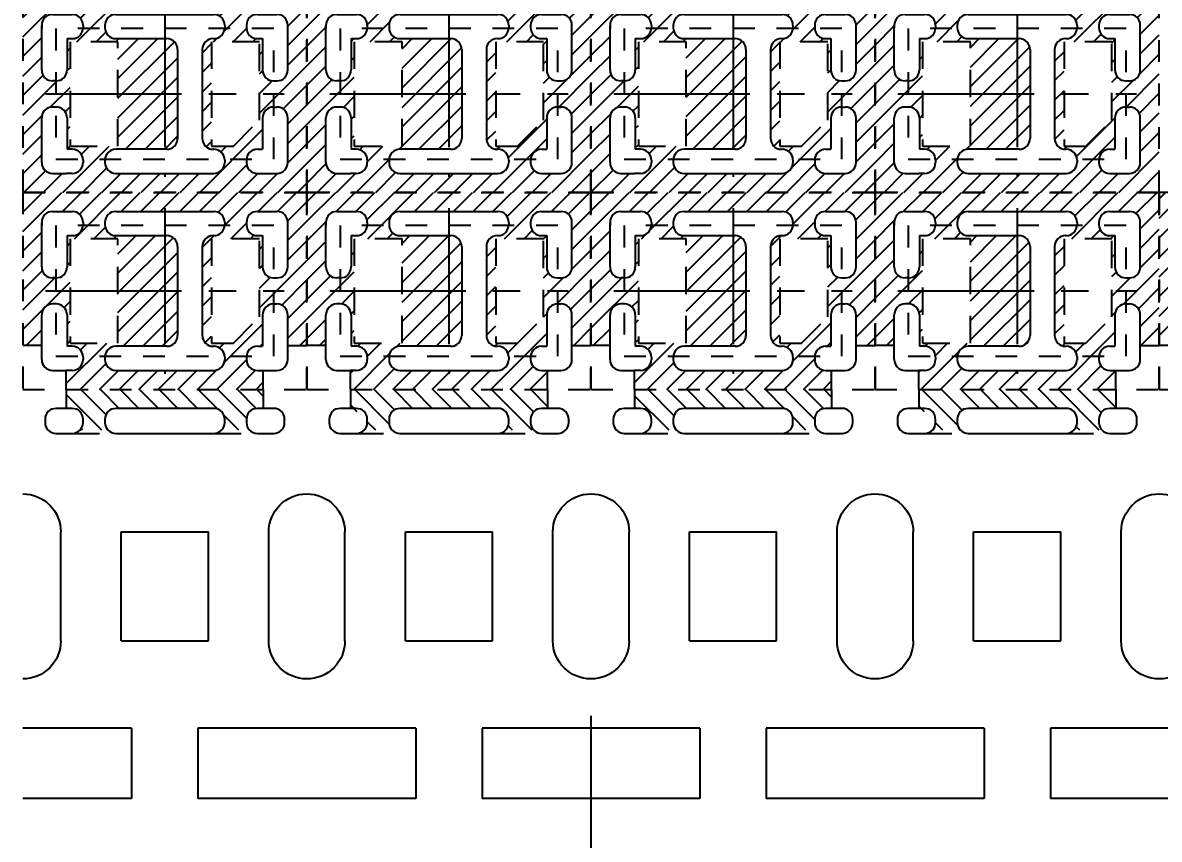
# Model space of a CAD drawing. Extents: x -1398 to -1114, y 27 to 158.
# Drawn here: x -1326.31 to -1321.09, y 64.06 to 67.82 of the extents above; entities that cross this region are included whole.
import ezdxf

# ---------------------------------------------------------------- set-up
doc = ezdxf.new("R2010")
doc.units = 0
doc.header["$LTSCALE"] = 0.5
for name, pattern in [('CENTER', [2, 1.25, -0.25, 0.25, -0.25]), ('HIDDEN', [0.375, 0.25, -0.125]), ('HIDDEN2', [0.1875, 0.125, -0.0625])]:
    doc.linetypes.add(name, pattern=pattern)
for name, color, linetype in [('B', 5, 'Continuous'), ('C', 1, 'CENTER'), ('DIM', 7, 'Continuous'), ('H', 4, 'HIDDEN'), ('hatch', 7, 'CENTER'), ('HATCH O-L', 7, 'HIDDEN2'), ('PACKAGE OL', 51, 'HIDDEN2'), ('圖', 7, 'Continuous')]:
    doc.layers.add(name, color=color, linetype=linetype)
doc.styles.get("Standard").update_dxf_attribs({"font": 'ROMANS.SHX'})
doc.dimstyles.new('DIM 1', dxfattribs={"dimtxt": 1.5, "dimasz": 1.5, "dimexe": 1.5, "dimexo": 1.5, "dimgap": 1.5, "dimtad": 0, "dimtih": 1, "dimtoh": 1, "dimdec": 4, "dimzin": 1, "dimdsep": 46, "dimtxsty": 'STANDARD', "dimcen": 1.5, "dimclrd": 256, "dimclre": 256, "dimclrt": 256, "dimadec": 0, "dimazin": 2, "dimtfac": 1, "dimtdec": 4, "dimtmove": 0, "dimatfit": 3, "dimfxl": 1, "dimarcsym": 0})

# ---------------------------------------------------------------- blocks, each defined once
blk = doc.blocks.new('*D23')
at = {"layer": 'Defpoints', "color": 0, "transparency": 16777216}
for p in [(51.7575985669655, -773.8965315578683), (267.8825985669655, -841.1465315578685), (273.8407264781763, -841.1465315578685)]:
    blk.add_point(p, dxfattribs=at)
at = {"layer": 'DIM', "lineweight": -2, "transparency": 16777216}
blk.add_line((269.3825985669655, -841.1465315578685), (273.8407264781763, -841.1465315578685), dxfattribs=at)
at = {"layer": 'DIM', "transparency": 16777216, "insert": (279.0192979067477, -841.1465315578685), "char_height": 1.5, "attachment_point": 5}
blk.add_mtext('67.250', dxfattribs=at)
blk = doc.blocks.new('DFN1006-2L PACKAGE')
at = {"layer": 'hatch'}
h = blk.add_hatch(dxfattribs=at)
h.set_pattern_fill('ANSI31', color=256, scale=0.02)
h.set_pattern_definition([(45, (528.533487487039, -41.65396087565625), (-0.0449012806053458, 0.0449012806053458), [])])
h.paths.add_polyline_path([(1.204800000000091, 0.1015926348239873), (-0.0999999999999268, 0.1015926348239873), (-0.0999999999999233, -0.8032073651760356), (1.204800000000091, -0.8032073651761493)])
h.paths.add_polyline_path([(0.0374000000000336, -0.4108073651759696), (0.0533999999998969, -0.4108073651759696, -0.4142135623731964), (0.1033999999998763, -0.4608073651759242), (0.1033999999998478, -0.6048073651760433), (0.1274000000001223, -0.6048073651759296, -0.4142135623730006), (0.1774000000001017, -0.6548073651758842), (0.1774000000000804, -0.6658073651761925, -0.4142135623712178), (0.1274000000003106, -0.7158073651760333), (0.0999999999999801, -0.715807365176147), (0.0374000000000194, -0.7158073651760333, -0.4142135623731054), (-0.01259999999996, -0.6658073651760787), (-0.0125999999999458, -0.4608073651759242, -0.4142135623730799)], flags=16)
h.paths.add_polyline_path([(-0.0126000000000026, -0.2408073651761242), (-0.0126000000001518, -0.0358073651760833, -0.4142135623727101), (0.0373999999997636, 0.0141926348238712), (0.127399999999863, 0.0141926348239849, -0.4142135623734649), (0.1773999999999027, -0.0358073651759696), (0.1774000000000306, -0.0468073651761643, -0.4142135623731899), (0.1274000000000548, -0.0968073651761188), (0.1034000000000148, -0.0968073651761188), (0.1033999999998549, -0.2408073651761242, -0.4142135623730013), (0.0533999999998791, -0.2908073651760787), (0.0373999999999732, -0.2908073651760787, -0.4142135623731153)], flags=16)
h.paths.add_polyline_path([(0.1173999999999786, -0.1108073651760151), (0.3374000000000201, -0.1108073651761288), (0.3374000000000166, -0.5908073651760333), (0.1173999999999715, -0.5908073651760333)], flags=16)
h.paths.add_polyline_path([(0.3274000000000683, -0.6048073651758159), (0.5613999999999812, -0.6048073651762707, 0.4142135623736612), (0.6114000000000566, -0.5548073651763162), (0.6114000000000602, -0.1468073651759596, 0.4142135623730975), (0.5614000000000843, -0.0968073651760051), (0.3273999999999937, -0.0968073651761188, -0.4142135623730006), (0.2774000000000178, -0.0468073651761643), (0.2773999999998828, -0.0358073651766517, -0.4142135623765955), (0.3273999999998622, 0.0141926348238712), (0.7773999999998864, 0.0141926348238712, -0.4142135623730951), (0.8273999999998657, -0.0358073651760833), (0.8273999999998657, -0.0468073651759369, -0.4142135623731897), (0.7773999999998864, -0.0968073651758914), (0.7743999999978968, -0.0968073651760051, 0.4142135623619937), (0.7243999999998146, -0.1468073651759596), (0.724399999999978, -0.5548073651762025, 0.4232986853145624), (0.7759006745447401, -0.6048298500004421, -0.4230252556558994), (0.8274000000000576, -0.6548073651765663), (0.8274000000000576, -0.6658073651760787, -0.4142135623729998), (0.7774000000001032, -0.7158073651760333), (0.3274000000000363, -0.7158073651760333, -0.414213562373169), (0.2774000000000392, -0.6658073651760787), (0.2774000000000676, -0.6548073651757705, -0.414213562373143)], flags=16)
h.paths.add_polyline_path([(0.7673999999998494, -0.1108073651761288), (0.9873999999998659, -0.1108073651761288), (0.9873999999998659, -0.4705567370314157), (0.86739999999984, -0.5905567370314202), (0.7673999999998494, -0.5905567370313066)], flags=16)
h.paths.add_polyline_path([(0.9774000000007134, -0.6048073651762707), (1.001399999999936, -0.6048073651766117), (1.001399999999879, -0.4608073651759242, -0.4142135623730951), (1.051399999999858, -0.4108073651759696), (1.067400000000056, -0.4108073651759696, -0.4142135623730951), (1.117400000000035, -0.4608073651759242), (1.117400000000035, -0.6658073651760787, -0.4142135623731004), (1.067400000000056, -0.7158073651760333), (1.004800000000045, -0.715807365176147), (0.9773999999999958, -0.7158073651760333, -0.4142135623730951), (0.9274000000000164, -0.6658073651760787), (0.9274000000000235, -0.6548073651762252, -0.4142135623771627)], flags=16)
h.paths.add_polyline_path([(0.9273999999998316, -0.0468073651760506), (0.9273999999998316, -0.0358073651760833, -0.4142135623733708), (0.9773999999998679, 0.0141926348238712), (1.067399999999913, 0.0141926348237576, -0.4142135623731051), (1.117399999999893, -0.035807365176197), (1.117400000000042, -0.2408073651760105, -0.4142135623753842), (1.067399999999707, -0.2908073651760787), (1.051399999999652, -0.2908073651760787, -0.4142135623709199), (1.001400000000028, -0.2408073651761242), (1.001399999999939, -0.0968073651761188), (0.977399999999566, -0.0968073651760051, -0.4142135623716142)], flags=16)
at = {"layer": 'B'}
for p, q in [((0.0373999999998134, 0.0141926348238712), (0.1273999999998736, 0.0141926348239849)), ((0.3273999999998836, 0.0141926348238712), (0.7773999999998651, 0.0141926348238712)), ((0.9773999999998964, 0.0141926348239849), (1.067399999999956, 0.0141926348238712)), ((-0.0126000000000062, -0.2408073651761242), (-0.012599999999992, -0.0358073651760833)), ((-0.0126000000002407, -0.0358073651768791), (-0.012599999999992, -0.0499999999999545)), ((0.1773999999999063, -0.0358073651759696), (0.1773999999999063, -0.0468073651761643)), ((0.2773999999998864, -0.0358073651760833), (0.27739999999989, -0.0468073651761643)), ((0.8273999999998694, -0.0358073651760833), (0.8273999999998694, -0.0468073651759369)), ((0.9273999999998352, -0.0358073651760833), (0.9273999999998387, -0.0468073651760506)), ((1.117400000000039, -0.2408073651761242), (1.117400000000046, -0.035807365176197)), ((0.1034000000000148, -0.0968073651761188), (0.1033999999999686, -0.2408073651761242)), ((0.1034000000000184, -0.0968073651761188), (0.1274000000000406, -0.0968073651761188)), ((0.3274000000000292, -0.0968073651760051), (0.5614000000000487, -0.0968073651760051)), ((0.7743999999998153, -0.0968073651760051), (0.7773999999998651, -0.0968073651760051)), ((0.9773999999998324, -0.0968073651760051), (1.001399999999939, -0.0968073651761188)), ((1.001399999999939, -0.0968073651761188), (1.001399999999986, -0.2408073651761242)), ((0.6114000000000602, -0.1468073651759596), (0.6114000000000566, -0.5548073651763162)), ((0.724399999999978, -0.1468073651759596), (0.7243999999999744, -0.5548073651762025)), ((0.0533999999998542, -0.2908073651760787), (0.0374000000001047, -0.2908073651760787)), ((0.05240000000002, -0.2908073651760787), (0.0524000000000058, -0.2908073651760787)), ((1.051400000000029, -0.290807365175965), (1.067400000000148, -0.2908073651760787)), ((1.052400000000019, -0.2908073651760787), (1.052400000000034, -0.2908073651760787)), ((0.0533999999998756, -0.4108073651759696), (0.037400000000055, -0.4108073651759696)), ((0.05240000000002, -0.4108073651759696), (0.0524000000001195, -0.4108073651759696)), ((1.05139999999988, -0.4108073651759696), (1.067400000000034, -0.4108073651759696)), ((1.052400000000019, -0.4108073651759696), (1.05239999999992, -0.4108073651759696)), ((-0.0125999999999564, -0.6658073651760787), (-0.0125999999999493, -0.4608073651759242)), ((0.1033999999998976, -0.4608073651759242), (0.1033999999998478, -0.6048206855994068)), ((1.001399999999936, -0.4608073651759242), (1.001399999999936, -0.6048073651766117)), ((1.117400000000039, -0.6658073651760787), (1.117400000000039, -0.4608073651759242)), ((0.1274000000001259, -0.6048073651760433), (0.1033999999998478, -0.6048073651760433)), ((0.5614000000000346, -0.6048073651762707), (0.3274000000000932, -0.604807365176157)), ((0.7743999999999573, -0.604807365176157), (0.7774000000001138, -0.6048073651766117)), ((0.9774000000000455, -0.6048073651762707), (1.001399999999936, -0.6048073651766117)), ((0.1774000000000733, -0.6548073651758842), (0.1774000000000768, -0.6658073651760787)), ((0.2774000000000427, -0.6548073651757705), (0.2774000000000427, -0.6658073651760787)), ((0.8274000000000576, -0.6548073651765663), (0.827400000000054, -0.6658073651760787)), ((0.9274000000000199, -0.6548073651762252), (0.9274000000000199, -0.6658073651760787)), ((0.0374000000000407, -0.715807365176147), (0.0999999999999801, -0.715807365176147)), ((0.1274000000001507, -0.7158073651760333), (0.0999999999999801, -0.715807365176147)), ((0.3274000000000399, -0.715807365176147), (0.7774000000000499, -0.715807365176147)), ((0.9774000000000171, -0.715807365176147), (1.004800000000045, -0.715807365176147)), ((1.004800000000045, -0.715807365176147), (1.067400000000034, -0.715807365176147))]:
    blk.add_line(p, q, dxfattribs=at)
for centre, radius, start, end in [((0.0373999999998489, -0.0358073651760833), 0.05, 90.00000000003662, 180), ((0.127399999999902, -0.0358073651759696), 0.05, 0, 90.00000000003662), ((0.3273999999998836, -0.0358073651760833), 0.05, 90, 180), ((0.7773999999998651, -0.0358073651760833), 0.05, 0, 90), ((0.9773999999998324, -0.0358073651760833), 0.05, 89.99999999992671, 180.000000000013), ((1.067399999999892, -0.035807365176197), 0.05, 0, 89.99999999992671), ((0.1274000000000299, -0.0468073651761643), 0.05, 270.0000000000236, 0), ((0.3274000000000186, -0.0468073651761643), 0.05, 180, 269.9999999999764), ((0.7773999999998651, -0.0468073651759369), 0.05, 270, 0), ((0.9773999999998324, -0.0468073651760506), 0.05, 179.999999999987, 270.0000000000733), ((0.5614000000000594, -0.1468073651759596), 0.05, 0, 90.00000000001282), ((0.7743999999998153, -0.1468073651759596), 0.05, 90, 180), ((0.0373999999999981, -0.2408073651761242), 0.05, 180, 270.0000000001241), ((0.0533999999998542, -0.2408073651761242), 0.05, 270, 0), ((1.051400000000029, -0.2408073651761242), 0.05, 180, 270), ((1.067400000000041, -0.2408073651761242), 0.05, 270.0000000001241, 0), ((0.037400000000055, -0.4608073651759242), 0.05, 90, 180), ((0.0533999999998756, -0.4608073651759242), 0.05, 0, 89.99999999986973), ((1.05139999999988, -0.4608073651759242), 0.05, 90.00000000013027, 180), ((1.067400000000034, -0.4608073651759242), 0.05, 0, 90), ((0.5614000000000559, -0.5548073651763162), 0.05, 269.9999999999743, 0), ((0.7743999999999787, -0.5548073651762025), 0.0500000000000002, 180, 270), ((0.127400000000101, -0.6548073651758842), 0.05, 0, 90), ((0.3274000000000683, -0.6548073651757705), 0.05, 90, 180), ((0.777400000000057, -0.6548073651765663), 0.05, 0, 90), ((0.9774000000000242, -0.6548073651762252), 0.05, 90, 180), ((0.0374000000000407, -0.6658073651760787), 0.05, 180, 270), ((0.1274000000000797, -0.6658073651760787), 0.05, 270.0000000000843, 0), ((0.3274000000000399, -0.6658073651760787), 0.05, 180.000000000013, 270), ((0.777400000000057, -0.6658073651760787), 0.0500000000000001, 270, 5.21102e-11), ((0.9774000000000171, -0.6658073651760787), 0.05, 180, 270), ((1.067400000000034, -0.6658073651760787), 0.05, 270, 0)]:
    blk.add_arc(centre, radius, start, end, dxfattribs=at)
at = {"layer": 'C'}
for p, q in [((0.5524000000000058, 0.0293756090527495), (0.5524000000000058, -0.7309903394049116)), ((0.0047521277811455, -0.3508073651761379), (1.100047872218866, -0.3508073651761379))]:
    blk.add_line(p, q, dxfattribs=at)
at = {"layer": 'H'}
for points in [[(0.3374000000000166, -0.5908073651760333), (0.3374000000000201, -0.1108073651761288), (0.1173999999999786, -0.1108073651760151), (0.1173999999999715, -0.5908073651760333)], [(0.86739999999984, -0.5905567370314202), (0.9873999999998659, -0.4705567370314157), (0.9873999999998659, -0.1108073651761288), (0.7673999999998494, -0.1108073651761288), (0.7673999999998494, -0.5905567370313066)]]:
    blk.add_lwpolyline(points, close=True, dxfattribs=at)
at = {"layer": 'HATCH O-L'}
blk.add_lwpolyline([(-0.0999999999999268, 0.101592634824101), (-0.0999999999999233, -0.8032073651760356), (1.204800000000091, -0.8032073651761493), (1.204800000000091, 0.1015926348239873), (-0.0999999999999233, 0.1015926348239873)], dxfattribs=at)
at = {"layer": 'PACKAGE OL'}
blk.add_lwpolyline([(1.052400000000048, -0.6508073651760924), (1.052400000000005, -0.0508073651760697), (0.0524000000000484, -0.0508073651760697), (0.0524000000000484, -0.6508073651760924)], close=True, dxfattribs=at)
blk = doc.blocks.new('DFN1006-2L HOR BAR')
at = {"layer": 'hatch'}
h = blk.add_hatch(dxfattribs=at)
h.set_pattern_fill('ANSI31', color=256, scale=0.02)
h.set_pattern_definition([(44.99999999999999, (24.79119999999995, 6.368386978107423), (-0.0449012806053458, 0.0449012806053458), [])])
edge = h.paths.add_edge_path()
edge.add_line((1.041692857857157, -0.2916175149114224), (0.9131071421427635, -0.2916175149114224))
edge.add_arc((0.8774000000002217, -0.3266175149115043), 0.0499999999998671, -8.62692610943202, 44.427004001011085, ccw=False)
edge.add_arc((0.8774000000500166, -0.3416175148531693), 0.0500000000581802, -90.00000005732119, 8.626926930213813, ccw=False)
edge.add_line((0.8773999999999944, -0.3916175149113314), (0.4274000000000627, -0.3916175149113314))
edge.add_arc((0.4274000000000627, -0.3416175149113769), 0.0499999999999437, 171.3730729462057, 270, ccw=False)
edge.add_arc((0.4274000000753233, -0.3266175147849708), 0.0499999999651701, 135.5729961629981, 188.6269262161415, ccw=False)
edge.add_line((0.3916928578574072, -0.2916175149114224), (0.2631071421427862, -0.2916175149114224))
edge.add_arc((0.2274000000001308, -0.3266175149113906), 0.0499999999999451, -90, 44.42700400082691, ccw=False)
edge.add_line((0.2274000000001308, -0.3766175149113451), (0.2000000000000739, -0.3766175149113451))
edge.add_line((0.2000000000000739, -0.3766175149113451), (0.2000000000000739, -0.4766175149114816))
edge.add_line((0.2000000000000739, -0.4766175149114816), (1.104800000000096, -0.4766175149112542))
edge.add_line((1.104800000000096, -0.4766175149112542), (1.104800000000096, -0.3916175149114451))
edge.add_line((1.104800000000096, -0.3916175149114451), (1.077399999999585, -0.3916175149116725))
edge.add_arc((1.077399999941604, -0.3416175148751108), 0.0500000000365385, 171.3730731050193, 270.0000000664405, ccw=False)
edge.add_arc((1.077399999999812, -0.3266175149113906), 0.0499999999999431, 135.5729959991731, 188.6269261739909, ccw=False)
at = {"layer": 'B'}
for p, q in [((0.4999999999994316, 1.400582485086033), (5.68e-14, 1.400582485086033)), ((0.4999999999994316, 1.076582485088579), (0.4999999999994316, 1.400582485086033)), ((1.304800000000113, 1.400582485086033), (0.8047999999994317, 1.400582485086033)), ((0.8047999999994317, 1.076582485088579), (0.8047999999994317, 1.400582485085919)), ((0.4999999999994316, 1.076582485088579), (5.68e-14, 1.076582485088579)), ((1.304800000000113, 1.076582485088579), (0.8047999999994317, 1.076582485088579)), ((0.1750000000000682, 0.6757824850884618), (0.1750000000000682, 0.1757824850884617)), ((0.4523999999994431, 0.6757824850884618), (0.8523999999994202, 0.6757824850884618)), ((0.4523999999994431, 0.6757824850884618), (0.4523999999994431, 0.1757824850886891)), ((0.8523999999994202, 0.6757824850884618), (0.8523999999994202, 0.1757824850886891)), ((1.129800000000045, 0.6757824850884618), (1.129800000000045, 0.1757824850884617)), ((0.4523999999994431, 0.1757824850886891), (0.8523999999994202, 0.1757824850886891)), ((0.1000000000000227, -0.3266175149112769), (0.1000000000000227, -0.3266175149112769)), ((0.2774000000000569, -0.3266175149112769), (0.2774000000000569, -0.3266175149112769)), ((0.3774000000000797, -0.3266175149112769), (0.3774000000000797, -0.3266175149112769)), ((1.0274, -0.3266175149112769), (1.0274, -0.3266175149112769))]:
    blk.add_line(p, q, dxfattribs=at)
for points in [[(0.1523999999997159, -0.2766175149113224), (0.2274000000001024, -0.2766175149113224, -0.4142135623731575), (0.2774000000000569, -0.3266175149112769), (0.2774000000000854, -0.3416175149113769, -0.4142135623731575), (0.2274000000001024, -0.3916175149113314), (0.152399999999659, -0.3916175149113314, -0.4142135623731575), (0.1023999999996477, -0.3416175149113769), (0.1023999999996761, -0.3266175149112769, -0.4142135623736361)], [(0.8774000000000796, -0.2766175149115497, -0.4142135623730743), (0.9274000000000341, -0.3266175149112769), (0.9274000000000626, -0.3266175149115043), (0.9274000000000341, -0.3416175149113769, -0.4142135623732823), (0.8774000000000228, -0.3916175149113314), (0.4274000000000342, -0.3916175149113314, -0.4142135623730535), (0.3774000000000868, -0.3416175149113769), (0.3774000000001081, -0.3266175149112769, -0.4142135623733032), (0.4274000000000911, -0.2766175149113224)]]:
    blk.add_lwpolyline(points, format="xyb", close=True, dxfattribs=at)
blk.add_lwpolyline([(1.15239999999958, -0.276617514911436, -0.4142135623728828), (1.202399999999585, -0.3266175149115043), (1.202399999999556, -0.3416175149116043, -0.4142135623734697), (1.152399999999545, -0.3916175149115588), (1.077400000000011, -0.3916175149113314, -0.4142135623730951), (1.027400000000085, -0.3416175149113769), (1.027400000000042, -0.3266175149112769, -0.4142135623731784), (1.077400000000011, -0.2766175149113224), (1.154800000000136, -0.2766175149113224)], format="xyb", dxfattribs=at)
for centre, start, end in [((0, 0.6757824850884618), 0, 90.00000000000487), ((1.304800000000113, 0.6757824850884618), 90, 180), ((0, 0.1757824850884617), 269.9999999999951, 0), ((1.304800000000113, 0.1757824850884617), 180, 270)]:
    blk.add_arc(centre, 0.175, start, end, dxfattribs=at)
at = {"layer": 'H'}
for p, q in [((0.2274000000001024, -0.2766175149113224), (0.4274000000000911, -0.2766175149113224)), ((0.8774000000001365, -0.2766175149113224), (1.077400000000011, -0.2766175149113224)), ((1.204800000000091, -0.3266175149115043), (1.204800000000091, -0.3266175149112769)), ((0.2000000000000455, -0.4790175149113339), (0.2000000000000455, -0.3916175149113314)), ((1.104800000000068, -0.4790175149113339), (1.104800000000071, -0.3916175149114451))]:
    blk.add_line(p, q, dxfattribs=at)
blk = doc.blocks.new('2 LOWER CROSS REF')
at = {"layer": 'hatch'}
h = blk.add_hatch(dxfattribs=at)
h.set_pattern_fill('ANSI31', color=256, scale=0.02)
h.set_pattern_definition([(45, (579.9705303876184, -37.98786412114714), (-0.0449012806053458, 0.0449012806053458), [])])
h.paths.add_polyline_path([(0.5650000000000582, -0.1099999999997863), (0.5650000000000582, -0.3149999999999409, -0.4142135623731002), (0.5150000000000823, -0.3649999999998954), (0.4524000000000683, -0.3650000000000091), (0.4250000000000185, -0.3649999999998954, -0.4142135623730951), (0.3750000000000391, -0.3149999999999409), (0.3750000000000462, -0.3040000000000873, -0.4142135623771627), (0.4250000000007362, -0.2540000000001328), (0.448999999999959, -0.2540000000004738), (0.4489999999999022, -0.1099999999997863, -0.4142135623730951), (0.4989999999998816, -0.0599999999998318), (0.5150000000000788, -0.0599999999998318, -0.4142135623730956)], flags=16)
h.paths.add_polyline_path([(0.5149999999997306, 0.0600000000000591), (0.4989999999996755, 0.0600000000000591, -0.4142135623709199), (0.4490000000000514, 0.1100000000000136), (0.4489999999999626, 0.2540000000000191), (0.4249999999995886, 0.2540000000001328, -0.4142135623716133), (0.3749999999998543, 0.3040000000000873), (0.3749999999998543, 0.3150000000000546, -0.4142135623733707), (0.4249999999998906, 0.3650000000000091), (0.5149999999999367, 0.3649999999998954, -0.4142135623731052), (0.5649999999999161, 0.3149999999999409), (0.5650000000000653, 0.1100000000001273, -0.4142135623753843)], flags=16)
h.paths.add_polyline_path([(0.4349999999998886, -0.1197493718552778), (0.3149999999998627, -0.2397493718552823), (0.214999999999872, -0.2397493718551686), (0.214999999999872, 0.2400000000000091), (0.4349999999998886, 0.2400000000000091)], flags=16)
h.paths.add_polyline_path([(0.2750000000000803, -0.3040000000004284), (0.2750000000000803, -0.3149999999999409, -0.4142135623729987), (0.2250000000001258, -0.3649999999998954), (-0.224999999999941, -0.3649999999998954, -0.414213562373169), (-0.2749999999999382, -0.3149999999999409), (-0.2749999999999098, -0.3039999999996326, -0.414213562373143), (-0.224999999999909, -0.253999999999678), (0.0090000000000039, -0.2540000000001328, 0.4142135623736612), (0.0590000000000792, -0.2040000000001783), (0.0590000000000828, 0.2040000000001783, 0.4142135623730975), (0.0090000000001069, 0.2540000000001328), (-0.2249999999999837, 0.2540000000000191, -0.4142135623730013), (-0.2749999999999595, 0.3039999999999736), (-0.2750000000000945, 0.3149999999994861, -0.4142135623765925), (-0.2250000000001151, 0.3650000000000091), (0.224999999999909, 0.3650000000000091, -0.4142135623730951), (0.2749999999998884, 0.3150000000000546), (0.2749999999998884, 0.304000000000201, -0.4142135623731897), (0.224999999999909, 0.2540000000002465), (0.2219999999979194, 0.2540000000001328, 0.4142135623619933), (0.1719999999998372, 0.2040000000001783), (0.1720000000000006, -0.2040000000000646, 0.4232986853145628), (0.2235006745447627, -0.2540224848243042, -0.4230252556558996)], flags=16)
h.paths.add_polyline_path([(-0.2149999999999608, -0.2399999999998954), (-0.4350000000000059, -0.2399999999998954), (-0.4349999999999988, 0.2400000000001228), (-0.2149999999999572, 0.2400000000000091)], flags=16)
h.paths.add_polyline_path([(-0.3749999999998756, -0.3039999999997462), (-0.374999999999897, -0.3150000000000546, -0.4142135623712179), (-0.4249999999996668, -0.3649999999998954), (-0.4523999999999973, -0.3650000000000091), (-0.514999999999958, -0.3649999999998954, -0.4142135623731053), (-0.5649999999999374, -0.3149999999999409), (-0.5649999999999232, -0.1099999999997863, -0.41421356237308), (-0.5149999999999438, -0.0599999999998318), (-0.4990000000000805, -0.0599999999998318, -0.4142135623731962), (-0.4490000000001011, -0.1099999999997863), (-0.4490000000001296, -0.2539999999999054), (-0.4249999999998551, -0.2539999999997917, -0.414213562372999)], flags=16)
h.paths.add_polyline_path([(-0.4249999999999226, 0.2540000000000191), (-0.4489999999999626, 0.2540000000000191), (-0.4490000000001225, 0.1100000000000136, -0.4142135623730016), (-0.4990000000001018, 0.0600000000000591), (-0.5150000000000042, 0.0600000000000591, -0.4142135623731153), (-0.56499999999998, 0.1100000000000136), (-0.5650000000001292, 0.3150000000000546, -0.4142135623727103), (-0.5150000000002138, 0.3650000000000091), (-0.4250000000001144, 0.3650000000001228, -0.4142135623734645), (-0.3750000000000746, 0.3150000000001683), (-0.3749999999999467, 0.3039999999999736, -0.4142135623731888)], flags=16)
h.paths.add_polyline_path([(-0.6523999999999042, 0.4524000000001252), (-0.6523999999999007, -0.2508101497348889), (-0.5649999999999303, -0.2508101497348889), (-0.5649999999999374, -0.3149999999999409, 0.4142135623731063), (-0.514999999999958, -0.3649999999998954), (-0.4523999999999973, -0.3650000000000091), (-0.4523999999999973, -0.4523999999998978), (0.4524000000000399, -0.4524000000000115), (0.4524000000000612, -0.3650000000000091), (0.5150000000000788, -0.3649999999998954, 0.4142135623730952), (0.5650000000000582, -0.3149999999999409), (0.5650000000000582, -0.2508101497348889), (0.6524000000001138, -0.2508101497348889), (0.6524000000001138, 0.4524000000001252)])
at = {"layer": 'B'}
for p, q in [((-0.5649999999999836, 0.1100000000000136), (-0.5649999999999693, 0.3150000000000546)), ((-0.565000000000218, 0.3149999999992588), (-0.5649999999999693, 0.3008073651761833)), ((-0.515000000000164, 0.3650000000000091), (-0.4250000000001038, 0.3650000000001228)), ((-0.375000000000071, 0.3150000000001683), (-0.375000000000071, 0.3039999999999736)), ((-0.2750000000000909, 0.3150000000000546), (-0.2750000000000874, 0.3039999999999736)), ((-0.2250000000000938, 0.3650000000000091), (0.2249999999998877, 0.3650000000000091)), ((0.274999999999892, 0.3150000000000546), (0.274999999999892, 0.304000000000201)), ((0.3749999999998579, 0.3150000000000546), (0.3749999999998614, 0.3040000000000873)), ((0.424999999999919, 0.3650000000001228), (0.5149999999999793, 0.3650000000000091)), ((0.5650000000000617, 0.1100000000000136), (0.5650000000000688, 0.3149999999999409)), ((-0.4489999999999626, 0.2540000000000191), (-0.4490000000000088, 0.1100000000000136)), ((-0.448999999999959, 0.2540000000000191), (-0.4249999999999368, 0.2540000000000191)), ((-0.2249999999999481, 0.2540000000001328), (0.0090000000000714, 0.2540000000001328)), ((0.2219999999998379, 0.2540000000001328), (0.2249999999998877, 0.2540000000001328)), ((0.4249999999998551, 0.2540000000001328), (0.4489999999999626, 0.2540000000000191)), ((0.4489999999999626, 0.2540000000000191), (0.4490000000000088, 0.1100000000000136)), ((0.0590000000000828, 0.2040000000001783), (0.0590000000000792, -0.2040000000001783)), ((0.1720000000000006, 0.2040000000001783), (0.171999999999997, -0.2040000000000646)), ((-0.4990000000001232, 0.0600000000000591), (-0.5149999999998727, 0.0600000000000591)), ((-0.4999999999999574, 0.0600000000000591), (-0.4999999999999716, 0.0600000000000591)), ((0.4990000000000521, 0.0600000000001728), (0.5150000000001711, 0.0600000000000591)), ((0.5000000000000427, 0.0600000000000591), (0.500000000000057, 0.0600000000000591)), ((-0.4990000000001018, -0.0599999999998318), (-0.5149999999999224, -0.0599999999998318)), ((-0.4999999999999574, -0.0599999999998318), (-0.4999999999998579, -0.0599999999998318)), ((0.4989999999999029, -0.0599999999998318), (0.5150000000000575, -0.0599999999998318)), ((0.5000000000000427, -0.0599999999998318), (0.4999999999999432, -0.0599999999998318)), ((-0.5649999999999338, -0.3149999999999409), (-0.5649999999999267, -0.1099999999997863)), ((-0.4490000000000798, -0.1099999999997863), (-0.4490000000001296, -0.2540133204232688)), ((0.448999999999959, -0.1099999999997863), (0.448999999999959, -0.2540000000004738)), ((0.5650000000000617, -0.3149999999999409), (0.5650000000000617, -0.1099999999997863)), ((-0.4249999999998515, -0.2539999999999054), (-0.4490000000001296, -0.2539999999999054)), ((0.0090000000000572, -0.2540000000001328), (-0.2249999999998842, -0.2540000000000191)), ((0.22199999999998, -0.2540000000000191), (0.2250000000001364, -0.2540000000004738)), ((0.4250000000000683, -0.2540000000001328), (0.448999999999959, -0.2540000000004738)), ((-0.3749999999999041, -0.3039999999997462), (-0.3749999999999005, -0.3149999999999409)), ((-0.2749999999999346, -0.3039999999996326), (-0.2749999999999346, -0.3149999999999409)), ((0.2750000000000803, -0.3040000000004284), (0.2750000000000767, -0.3149999999999409)), ((0.3750000000000426, -0.3040000000000873), (0.3750000000000426, -0.3149999999999409)), ((-0.5149999999999367, -0.3650000000000091), (-0.4523999999999973, -0.3650000000000091)), ((-0.4249999999998267, -0.3649999999998954), (-0.4523999999999973, -0.3650000000000091)), ((-0.2249999999999375, -0.3650000000000091), (0.2250000000000725, -0.3650000000000091)), ((0.4250000000000398, -0.3650000000000091), (0.4524000000000683, -0.3650000000000091)), ((0.4524000000000683, -0.3650000000000091), (0.5150000000000575, -0.3650000000000091))]:
    blk.add_line(p, q, dxfattribs=at)
for centre, radius, start, end in [((-0.5150000000001285, 0.3150000000000546), 0.05, 90.00000000003662, 180), ((-0.4250000000000754, 0.3150000000001683), 0.05, 0, 90.00000000003662), ((-0.2250000000000938, 0.3150000000000546), 0.05, 90, 180), ((0.2249999999998877, 0.3150000000000546), 0.05, 0, 90), ((0.4249999999998551, 0.3150000000000546), 0.05, 89.99999999992671, 180.000000000013), ((0.5149999999999153, 0.3149999999999409), 0.05, 0, 89.99999999992671), ((-0.4249999999999475, 0.3039999999999736), 0.05, 270.0000000000236, 0), ((-0.2249999999999588, 0.3039999999999736), 0.05, 180, 269.9999999999764), ((0.2249999999998877, 0.304000000000201), 0.05, 270, 0), ((0.4249999999998551, 0.3040000000000873), 0.05, 179.999999999987, 270.0000000000733), ((0.0090000000000821, 0.2040000000001783), 0.05, 0, 90.00000000001282), ((0.2219999999998379, 0.2040000000001783), 0.05, 90, 180), ((-0.5149999999999793, 0.1100000000000136), 0.05, 180, 270.0000000001241), ((-0.4990000000001232, 0.1100000000000136), 0.05, 270, 0), ((0.4990000000000521, 0.1100000000000136), 0.05, 180, 270), ((0.5150000000000646, 0.1100000000000136), 0.05, 270.0000000001241, 0), ((-0.5149999999999224, -0.1099999999997863), 0.05, 90, 180), ((-0.4990000000001018, -0.1099999999997863), 0.05, 0, 89.99999999986973), ((0.4989999999999029, -0.1099999999997863), 0.05, 90.00000000013027, 180), ((0.5150000000000575, -0.1099999999997863), 0.05, 0, 90), ((0.0090000000000785, -0.2040000000001783), 0.05, 269.9999999999743, 0), ((0.2220000000000013, -0.2040000000000646), 0.0500000000000002, 180, 270), ((-0.4249999999998764, -0.3039999999997462), 0.05, 0, 90), ((-0.224999999999909, -0.3039999999996326), 0.05, 90, 180), ((0.2250000000000796, -0.3040000000004284), 0.05, 0, 90), ((0.4250000000000469, -0.3040000000000873), 0.05, 90, 180), ((-0.5149999999999367, -0.3149999999999409), 0.05, 180, 270), ((-0.4249999999998977, -0.3149999999999409), 0.05, 270.0000000000843, 0), ((-0.2249999999999375, -0.3149999999999409), 0.05, 180.000000000013, 270), ((0.2250000000000796, -0.3149999999999409), 0.0500000000000001, 270, 5.21102e-11), ((0.4250000000000398, -0.3149999999999409), 0.05, 180, 270), ((0.5150000000000575, -0.3149999999999409), 0.05, 270, 0)]:
    blk.add_arc(centre, radius, start, end, dxfattribs=at)
at = {"layer": 'C'}
for p, q in [((2.84e-14, 0.3801829742288873), (2.84e-14, -0.3801829742287737)), ((-0.5476478722188319, 0), (0.5476478722188887, 0))]:
    blk.add_line(p, q, dxfattribs=at)
at = {"layer": 'H', "color": 6}
for p, q in [((-0.5649999999999338, -0.2508101497348889), (-0.6523999999999007, -0.2508101497348889)), ((0.5650000000000617, -0.2508101497348889), (0.6524000000000996, -0.2508101497348889)), ((-0.4523999999999973, -0.4523999999998978), (-0.4523999999999973, -0.3650000000000091)), ((0.4524000000000399, -0.4523999999998978), (0.4524000000000612, -0.3650000000000091))]:
    blk.add_line(p, q, dxfattribs=at)
at = {"layer": 'H'}
for points in [[(-0.2149999999999608, -0.2399999999998954), (-0.2149999999999572, 0.2400000000000091), (-0.4349999999999988, 0.2400000000001228), (-0.4350000000000059, -0.2399999999998954)], [(0.3149999999998627, -0.2397493718552823), (0.4349999999998886, -0.1197493718552778), (0.4349999999998886, 0.2400000000000091), (0.214999999999872, 0.2400000000000091), (0.214999999999872, -0.2397493718551686)]]:
    blk.add_lwpolyline(points, close=True, dxfattribs=at)
at = {"layer": 'HATCH O-L'}
blk.add_lwpolyline([(-0.6523999999999042, 0.4524000000002389), (-0.6523999999999007, -0.4523999999998978), (0.6524000000001138, -0.4524000000000115), (0.6524000000001138, 0.4524000000001252), (-0.6523999999999007, 0.4524000000001252)], dxfattribs=at)
at = {"layer": 'PACKAGE OL'}
blk.add_lwpolyline([(0.500000000000071, -0.2999999999999545), (0.5000000000000285, 0.3000000000000682), (-0.499999999999929, 0.3000000000000682), (-0.499999999999929, -0.2999999999999545)], close=True, dxfattribs=at)
blk = doc.blocks.new('3 LOWER R- CROSS REF')
at = {"layer": 'hatch'}
h = blk.add_hatch(dxfattribs=at)
h.set_pattern_fill('ANSI31', color=256, scale=0.02)
h.set_pattern_definition([(45, (579.9794877584171, -34.42609683592491), (-0.0449012806053458, 0.0449012806053458), [])])
h.paths.add_polyline_path([(-0.6523999999999042, 0.4524000000001252), (-0.6523999999999007, -0.2508101497348889), (-0.5649999999999303, -0.2508101497348889), (-0.5649999999999232, -0.1099999999997863, -0.4142135623730855), (-0.5149999999999438, -0.0599999999998318), (-0.499000000000077, -0.0599999999998318, -0.4142135623731953), (-0.4490000000001011, -0.1099999999997863), (-0.4490000000001296, -0.2539999999999054), (-0.4249999999998551, -0.2539999999997917, -0.4142135623730009), (-0.3749999999998756, -0.3039999999997462), (-0.374999999999897, -0.3150000000000546, -0.4142135623712177), (-0.4249999999996668, -0.3649999999998954), (-0.4523999999999973, -0.3650000000000091), (-0.4523999999999973, -0.4523999999998978), (0.4524000000000399, -0.4524000000000115), (0.4524000000000612, -0.3650000000000091), (0.4250000000000185, -0.3649999999998954, -0.4142135623730951), (0.3750000000000391, -0.3149999999999409), (0.3750000000000462, -0.3040000000000873, -0.4142135623771631), (0.4250000000007362, -0.2540000000001328), (0.448999999999959, -0.2540000000004738), (0.4489999999999022, -0.1099999999997863, -0.4142135623730945), (0.4989999999998816, -0.0599999999998318), (0.5150000000000788, -0.0599999999998318, -0.4142135623730965), (0.5650000000000582, -0.1099999999997863), (0.5650000000000617, -0.2508101497348889), (0.6524000000001138, -0.2508101497348889), (0.6524000000001138, 0.2508073651760014), (0.5650000000000653, 0.2508073651761151), (0.5650000000000653, 0.1100000000000136, -0.4142135623751658), (0.5149999999997306, 0.0600000000000591), (0.4989999999996755, 0.0600000000000591, -0.4142135623709201), (0.4490000000000514, 0.1100000000000136), (0.4489999999999626, 0.2540000000000191), (0.4249999999995886, 0.2540000000001328, -0.4142135623716134), (0.3749999999998543, 0.3040000000000873), (0.3749999999998543, 0.3150000000000546, -0.4142135623733707), (0.4249999999998906, 0.3650000000000091), (0.4524000000000683, 0.3650000000000091), (0.4524000000000683, 0.4524000000001252)])
h.paths.add_polyline_path([(-0.3750000000000746, 0.3150000000001683), (-0.3749999999999467, 0.3039999999999736, -0.4142135623731898), (-0.4249999999999226, 0.2540000000000191), (-0.4489999999999626, 0.2540000000000191), (-0.4490000000001225, 0.1100000000000136, -0.4142135623730013), (-0.4990000000001018, 0.0600000000000591), (-0.5150000000000042, 0.0600000000000591, -0.4142135623731152), (-0.56499999999998, 0.1100000000000136), (-0.5650000000001292, 0.3150000000000546, -0.4142135623727097), (-0.5150000000002138, 0.3650000000000091), (-0.4250000000001144, 0.3650000000001228, -0.4142135623734651)], flags=16)
h.paths.add_polyline_path([(-0.2250000000001151, 0.3650000000000091), (0.224999999999909, 0.3650000000000091, -0.4142135623730951), (0.2749999999998884, 0.3150000000000546), (0.2749999999998884, 0.304000000000201, -0.4142135623731897), (0.224999999999909, 0.2540000000002465), (0.2219999999979194, 0.2540000000001328, 0.4142135623619937), (0.1719999999998372, 0.2040000000001783), (0.1720000000000006, -0.2040000000000646, 0.4232986853145622), (0.2235006745447627, -0.2540224848243042, -0.4230252556558992), (0.2750000000000803, -0.3040000000004284), (0.2750000000000803, -0.3149999999999409, -0.4142135623730006), (0.2250000000001258, -0.3649999999998954), (-0.224999999999941, -0.3649999999998954, -0.414213562373169), (-0.2749999999999382, -0.3149999999999409), (-0.2749999999999098, -0.3039999999996326, -0.4142135623731431), (-0.224999999999909, -0.253999999999678), (0.0090000000000039, -0.2540000000001328, 0.4142135623736611), (0.0590000000000792, -0.2040000000001783), (0.0590000000000828, 0.2040000000001783, 0.4142135623730976), (0.0090000000001069, 0.2540000000001328), (-0.2249999999999837, 0.2540000000000191, -0.4142135623730005), (-0.2749999999999595, 0.3039999999999736), (-0.2750000000000945, 0.3149999999994861, -0.4142135623765953)], flags=16)
h.paths.add_polyline_path([(-0.2149999999999572, 0.2400000000000091), (-0.2149999999999608, -0.2399999999998954), (-0.4350000000000059, -0.2399999999998954), (-0.4349999999999988, 0.2400000000001228)], flags=16)
h.paths.add_polyline_path([(0.214999999999872, 0.2400000000000091), (0.4349999999998886, 0.2400000000000091), (0.4349999999998886, -0.1197493718552778), (0.3149999999998627, -0.2397493718552823), (0.214999999999872, -0.2397493718551686)], flags=16)
at = {"layer": 'B'}
for p, q in [((-0.5649999999999836, 0.1100000000000136), (-0.5649999999999693, 0.3150000000000546)), ((-0.565000000000218, 0.3149999999992588), (-0.5649999999999693, 0.3008073651761833)), ((-0.515000000000164, 0.3650000000000091), (-0.4250000000001038, 0.3650000000001228)), ((-0.375000000000071, 0.3150000000001683), (-0.375000000000071, 0.3039999999999736)), ((-0.2750000000000909, 0.3150000000000546), (-0.2750000000000874, 0.3039999999999736)), ((-0.2250000000000938, 0.3650000000000091), (0.2249999999998877, 0.3650000000000091)), ((0.274999999999892, 0.3150000000000546), (0.274999999999892, 0.304000000000201)), ((0.3749999999998579, 0.3150000000000546), (0.3749999999998614, 0.3040000000000873)), ((0.424999999999919, 0.3650000000001228), (0.5149999999999793, 0.3650000000000091)), ((0.5650000000000617, 0.1100000000000136), (0.5650000000000688, 0.3149999999999409)), ((-0.4489999999999626, 0.2540000000000191), (-0.4490000000000088, 0.1100000000000136)), ((-0.448999999999959, 0.2540000000000191), (-0.4249999999999368, 0.2540000000000191)), ((-0.2249999999999481, 0.2540000000001328), (0.0090000000000714, 0.2540000000001328)), ((0.2219999999998379, 0.2540000000001328), (0.2249999999998877, 0.2540000000001328)), ((0.4249999999998551, 0.2540000000001328), (0.4489999999999626, 0.2540000000000191)), ((0.4489999999999626, 0.2540000000000191), (0.4490000000000088, 0.1100000000000136)), ((0.0590000000000828, 0.2040000000001783), (0.0590000000000792, -0.2040000000001783)), ((0.1720000000000006, 0.2040000000001783), (0.171999999999997, -0.2040000000000646)), ((-0.4990000000001232, 0.0600000000000591), (-0.5149999999998727, 0.0600000000000591)), ((-0.4999999999999574, 0.0600000000000591), (-0.4999999999999716, 0.0600000000000591)), ((0.4990000000000521, 0.0600000000001728), (0.5150000000001711, 0.0600000000000591)), ((0.5000000000000427, 0.0600000000000591), (0.500000000000057, 0.0600000000000591)), ((-0.4990000000001018, -0.0599999999998318), (-0.5149999999999224, -0.0599999999998318)), ((-0.4999999999999574, -0.0599999999998318), (-0.4999999999998579, -0.0599999999998318)), ((0.4989999999999029, -0.0599999999998318), (0.5150000000000575, -0.0599999999998318)), ((0.5000000000000427, -0.0599999999998318), (0.4999999999999432, -0.0599999999998318)), ((-0.5649999999999338, -0.3149999999999409), (-0.5649999999999267, -0.1099999999997863)), ((-0.4490000000000798, -0.1099999999997863), (-0.4490000000001296, -0.2540133204232688)), ((0.448999999999959, -0.1099999999997863), (0.448999999999959, -0.2540000000004738)), ((0.5650000000000617, -0.3149999999999409), (0.5650000000000617, -0.1099999999997863)), ((-0.4249999999998515, -0.2539999999999054), (-0.4490000000001296, -0.2539999999999054)), ((0.0090000000000572, -0.2540000000001328), (-0.2249999999998842, -0.2540000000000191)), ((0.22199999999998, -0.2540000000000191), (0.2250000000001364, -0.2540000000004738)), ((0.4250000000000683, -0.2540000000001328), (0.448999999999959, -0.2540000000004738)), ((-0.3749999999999041, -0.3039999999997462), (-0.3749999999999005, -0.3149999999999409)), ((-0.2749999999999346, -0.3039999999996326), (-0.2749999999999346, -0.3149999999999409)), ((0.2750000000000803, -0.3040000000004284), (0.2750000000000767, -0.3149999999999409)), ((0.3750000000000426, -0.3040000000000873), (0.3750000000000426, -0.3149999999999409)), ((-0.5149999999999367, -0.3650000000000091), (-0.4523999999999973, -0.3650000000000091)), ((-0.4249999999998267, -0.3649999999998954), (-0.4523999999999973, -0.3650000000000091)), ((-0.2249999999999375, -0.3650000000000091), (0.2250000000000725, -0.3650000000000091)), ((0.4250000000000398, -0.3650000000000091), (0.4524000000000683, -0.3650000000000091)), ((0.4524000000000683, -0.3650000000000091), (0.5150000000000575, -0.3650000000000091))]:
    blk.add_line(p, q, dxfattribs=at)
for centre, radius, start, end in [((-0.5150000000001285, 0.3150000000000546), 0.05, 90.00000000003662, 180), ((-0.4250000000000754, 0.3150000000001683), 0.05, 0, 90.00000000003662), ((-0.2250000000000938, 0.3150000000000546), 0.05, 90, 180), ((0.2249999999998877, 0.3150000000000546), 0.05, 0, 90), ((0.4249999999998551, 0.3150000000000546), 0.05, 89.99999999992671, 180.000000000013), ((0.5149999999999153, 0.3149999999999409), 0.05, 0, 89.99999999992671), ((-0.4249999999999475, 0.3039999999999736), 0.05, 270.0000000000236, 0), ((-0.2249999999999588, 0.3039999999999736), 0.05, 180, 269.9999999999764), ((0.2249999999998877, 0.304000000000201), 0.05, 270, 0), ((0.4249999999998551, 0.3040000000000873), 0.05, 179.999999999987, 270.0000000000733), ((0.0090000000000821, 0.2040000000001783), 0.05, 0, 90.00000000001282), ((0.2219999999998379, 0.2040000000001783), 0.05, 90, 180), ((-0.5149999999999793, 0.1100000000000136), 0.05, 180, 270.0000000001241), ((-0.4990000000001232, 0.1100000000000136), 0.05, 270, 0), ((0.4990000000000521, 0.1100000000000136), 0.05, 180, 270), ((0.5150000000000646, 0.1100000000000136), 0.05, 270.0000000001241, 0), ((-0.5149999999999224, -0.1099999999997863), 0.05, 90, 180), ((-0.4990000000001018, -0.1099999999997863), 0.05, 0, 89.99999999986973), ((0.4989999999999029, -0.1099999999997863), 0.05, 90.00000000013027, 180), ((0.5150000000000575, -0.1099999999997863), 0.05, 0, 90), ((0.0090000000000785, -0.2040000000001783), 0.05, 269.9999999999743, 0), ((0.2220000000000013, -0.2040000000000646), 0.0500000000000002, 180, 270), ((-0.4249999999998764, -0.3039999999997462), 0.05, 0, 90), ((-0.224999999999909, -0.3039999999996326), 0.05, 90, 180), ((0.2250000000000796, -0.3040000000004284), 0.05, 0, 90), ((0.4250000000000469, -0.3040000000000873), 0.05, 90, 180), ((-0.5149999999999367, -0.3149999999999409), 0.05, 180, 270), ((-0.4249999999998977, -0.3149999999999409), 0.05, 270.0000000000843, 0), ((-0.2249999999999375, -0.3149999999999409), 0.05, 180.000000000013, 270), ((0.2250000000000796, -0.3149999999999409), 0.0500000000000001, 270, 5.21102e-11), ((0.4250000000000398, -0.3149999999999409), 0.05, 180, 270), ((0.5150000000000575, -0.3149999999999409), 0.05, 270, 0)]:
    blk.add_arc(centre, radius, start, end, dxfattribs=at)
at = {"layer": 'C'}
for p, q in [((2.84e-14, 0.3801829742288873), (2.84e-14, -0.3801829742287737)), ((-0.5476478722188319, 0), (0.5476478722188887, 0))]:
    blk.add_line(p, q, dxfattribs=at)
at = {"layer": 'H', "color": 6}
for p, q in [((0.4524000000000683, 0.3650000000000091), (0.4524000000000683, 0.4524000000000115)), ((0.5650000000000688, 0.2508073651761151), (0.6524000000001138, 0.2508073651760014)), ((-0.5649999999999338, -0.2508101497348889), (-0.6523999999999007, -0.2508101497348889)), ((0.5650000000000617, -0.2508101497348889), (0.6524000000000996, -0.2508101497348889)), ((-0.4523999999999973, -0.4523999999998978), (-0.4523999999999973, -0.3650000000000091)), ((0.4524000000000399, -0.4523999999998978), (0.4524000000000612, -0.3650000000000091))]:
    blk.add_line(p, q, dxfattribs=at)
at = {"layer": 'H'}
for points in [[(-0.2149999999999608, -0.2399999999998954), (-0.2149999999999572, 0.2400000000000091), (-0.4349999999999988, 0.2400000000001228), (-0.4350000000000059, -0.2399999999998954)], [(0.3149999999998627, -0.2397493718552823), (0.4349999999998886, -0.1197493718552778), (0.4349999999998886, 0.2400000000000091), (0.214999999999872, 0.2400000000000091), (0.214999999999872, -0.2397493718551686)]]:
    blk.add_lwpolyline(points, close=True, dxfattribs=at)
at = {"layer": 'HATCH O-L'}
blk.add_lwpolyline([(-0.6523999999999042, 0.4524000000002389), (-0.6523999999999007, -0.4523999999998978), (0.6524000000001138, -0.4524000000000115), (0.6524000000001138, 0.4524000000001252), (-0.6523999999999007, 0.4524000000001252)], dxfattribs=at)
at = {"layer": 'PACKAGE OL'}
blk.add_lwpolyline([(0.500000000000071, -0.2999999999999545), (0.5000000000000285, 0.3000000000000682), (-0.499999999999929, 0.3000000000000682), (-0.499999999999929, -0.2999999999999545)], close=True, dxfattribs=at)
blk = doc.blocks.new('*D102')
at = {"lineweight": -2, "transparency": 16777216}
blk.add_line((-1323.704485418228, 64.63111901690596), (-1323.704485418228, 44.27575943401577), dxfattribs=at)
at = {"layer": 'Defpoints', "color": 0, "transparency": 16777216}
for p in [(-1344.581285418227, 135.7515190169103), (-1323.704485418228, 66.13111901690596), (-1323.704485418228, 44.27575943401577)]:
    blk.add_point(p, dxfattribs=at)
at = {"transparency": 16777216, "insert": (-1323.704485418228, 38.3471880054447), "char_height": 1.5, "attachment_point": 5, "rotation": 90}
blk.add_mtext('20.8768', dxfattribs=at)

msp = doc.modelspace()

# ---------------------------------------------------------------- block references
at = {"xscale": -1, "rotation": 180}
for p in [(-1326.314085418228, 65.6521015019963), (-1325.009285418227, 65.6521015019963), (-1323.704485418227, 65.6521015019963), (-1322.399685418227, 65.6521015019963), (-1321.094885418227, 65.6521015019963)]:
    msp.add_blockref('DFN1006-2L HOR BAR', p, dxfattribs=at)
at = {"layer": 'hatch'}
for name, p in [('2 LOWER CROSS REF', (-1325.661685418228, 66.58351901690628)), ('2 LOWER CROSS REF', (-1324.356885418227, 66.58351901690592)), ('2 LOWER CROSS REF', (-1323.052085418227, 66.58351901690592)), ('2 LOWER CROSS REF', (-1321.747285418227, 66.58351901690583)), ('3 LOWER R- CROSS REF', (-1320.442485418227, 66.58351901690583))]:
    msp.add_blockref(name, p, dxfattribs=at)
at = {"layer": '圖'}
for p in [(-1326.214085418227, 67.83912638208255), (-1324.909285418228, 67.83912638208221), (-1323.604485418228, 67.83912638208221), (-1322.299685418227, 67.83912638208255)]:
    msp.add_blockref('DFN1006-2L PACKAGE', p, dxfattribs=at)

# ---------------------------------------------------------------- dimensions: what is measured, and where the dimension line sits
dim = msp.add_ordinate_dim(feature_location=(-1323.704485418228, 66.13111901690596), offset=(0, -21.855359582890188), dtype=1, origin=(-1344.581285418227, 135.7515190169103), dimstyle='DIM 1')
dim.commit()
dim.dimension.update_dxf_attribs({"geometry": '*D102', "text_midpoint": (-1323.704485418228, 38.3471880054447)})
at = {"layer": 'DIM'}
dim = msp.add_ordinate_dim(feature_location=(-1128.456285418227, 68.50151901691015), offset=(5.958127911211022, 0), dtype=0, origin=(-1344.581285418227, 135.7515190169102), dimstyle='DIM 1', override={"dimdec": 3}, dxfattribs=at)
dim.commit()
dim.dimension.update_dxf_attribs({"geometry": '*D23', "text_midpoint": (-1117.319586078445, 68.50151901691015), "insert": (-1396.338883985193, 909.6480505747786)})

doc.saveas('drawing.dxf')
